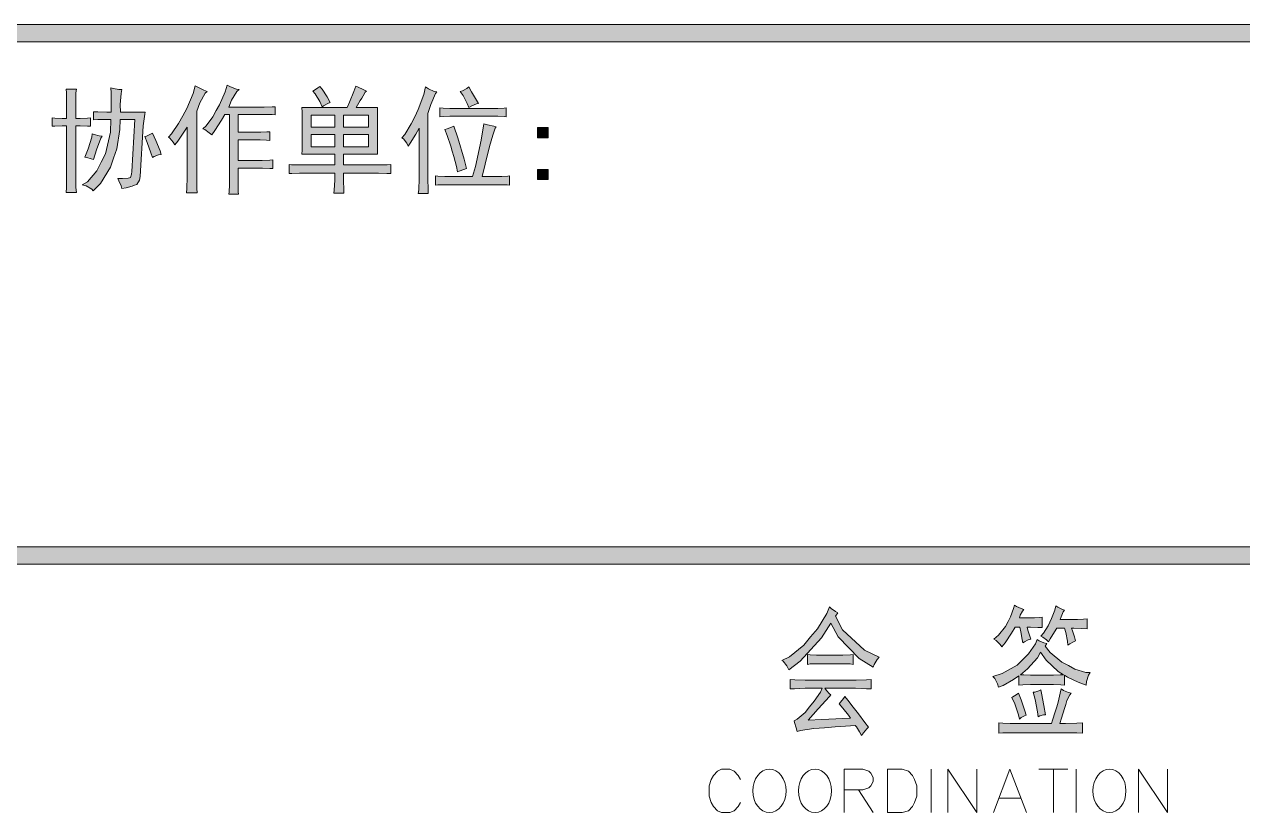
# Model space of a CAD drawing. Header units: millimetres. Extents: x -30643 to 86172, y -19411 to 63186.
# Drawn here: x 77469 to 81593, y 46107 to 48775 of the extents above; entities that cross this region are included whole.
import ezdxf

# ---------------------------------------------------------------- set-up
doc = ezdxf.new("R2010")
doc.units = ezdxf.units.MM

msp = doc.modelspace()

# ---------------------------------------------------------------- hatches: boundary and pattern name
h = msp.add_hatch(color=0)
h.dxf.hatch_style = 2
h.paths.add_polyline_path([(84204.9, 48775.1), (84204.9, 48716), (77346.8, 48716), (77346.8, 48775.1)])
h = msp.add_hatch(color=0)
h.dxf.hatch_style = 2
h.paths.add_polyline_path([(77612.1, 48456.4), (77612.1, 48493.7), (77611.4, 48542.9), (77610.7, 48555.6), (77645.2, 48555.6), (77643.8, 48542.9), (77643.1, 48493.7), (77643.1, 48456.4), (77657.8, 48456.4), (77682.5, 48457.8), (77693, 48458.5), (77693, 48430.3), (77682.5, 48431), (77657.8, 48431.7), (77643.1, 48431.7), (77643.1, 48262.1), (77643.1, 48251.6), (77643.8, 48223.4), (77645.2, 48206.6), (77610.7, 48206.6), (77611.4, 48223.4), (77612.1, 48251.6), (77612.1, 48262.1), (77612.1, 48431.7), (77597.3, 48431.7), (77572, 48431), (77562.8, 48430.3), (77562.8, 48458.5), (77572, 48457.8), (77597.3, 48456.4)])
h = msp.add_hatch(color=0)
h.dxf.hatch_style = 2
h.paths.add_polyline_path([(77763.4, 48478.2), (77763.4, 48502.8), (77762.7, 48543.6), (77762, 48559.8), (77770.4, 48557.7), (77789.4, 48554.9), (77799.3, 48554.2), (77796.5, 48541.5), (77793.7, 48503.5), (77794.4, 48478.2), (77878.1, 48478.2), (77876.7, 48471.1), (77873.2, 48447.9), (77871.8, 48431.7), (77861.2, 48260.7), (77859.1, 48248.1), (77850, 48233.3), (77842.2, 48230.5), (77834.5, 48227.7), (77813.4, 48222), (77799.3, 48219.2), (77796.5, 48229.1), (77789.4, 48246), (77785.2, 48253), (77801.4, 48253.7), (77821.1, 48255.1), (77824.6, 48255.8), (77828.1, 48256.5), (77832.4, 48267.8), (77833.1, 48277.6), (77843.6, 48453.5), (77793, 48453.5), (77792.2, 48419.1), (77781.7, 48353.6), (77771.1, 48322.7), (77761.3, 48291.7), (77726.8, 48236.1), (77702.2, 48211.5), (77697.3, 48217.1), (77679, 48228.4), (77664.9, 48232.6), (77682.5, 48242.4), (77714.8, 48279.7), (77729.6, 48308.6), (77744.4, 48336.7), (77760.6, 48409.9), (77762, 48453.5), (77747.2, 48453.5), (77718.4, 48452.8), (77703.6, 48452.1), (77703.6, 48479.6), (77718.4, 48478.9), (77748.6, 48478.2)])
h = msp.add_hatch(color=0)
h.dxf.hatch_style = 2
h.paths.add_polyline_path([(78087.8, 48547.8), (78080.8, 48542.2), (78063.2, 48509.1), (78052.6, 48481.7), (78052.6, 48284), (78052.6, 48259.3), (78053.3, 48219.9), (78054, 48205.1), (78018.1, 48205.1), (78018.8, 48219.2), (78020.2, 48257.9), (78020.2, 48282.6), (78020.2, 48427.5), (78009, 48409.9), (77988.6, 48379.7), (77978, 48367), (77972.4, 48376.1), (77961.1, 48389.5), (77956.9, 48393.7), (77966.8, 48404.3), (77990.7, 48440.2), (78005.5, 48465.5), (78019.5, 48490.1), (78040.6, 48541.5), (78047.7, 48567.5), (78056.1, 48562.6), (78076.5, 48552.1)])
h = msp.add_hatch(color=0)
h.dxf.hatch_style = 2
h.paths.add_polyline_path([(78196.2, 48554.2), (78188.4, 48547.8), (78170.8, 48518.3), (78161.7, 48495.1), (78263.7, 48495.1), (78280.6, 48495.1), (78308, 48495.8), (78317.9, 48496.5), (78317.9, 48469), (78308, 48469.7), (78280.6, 48470.4), (78263.7, 48470.4), (78192.6, 48470.4), (78192.6, 48410.6), (78256, 48410.6), (78269.3, 48410.6), (78290.5, 48411.3), (78299.6, 48412), (78299.6, 48382.5), (78289, 48383.2), (78267.9, 48383.9), (78256, 48383.9), (78192.6, 48383.9), (78192.6, 48314.9), (78259.5, 48314.9), (78274.3, 48314.9), (78300.3, 48315.6), (78310.2, 48316.3), (78310.2, 48286.8), (78300.3, 48287.5), (78275.7, 48288.2), (78260.9, 48288.2), (78192.6, 48288.2), (78192.6, 48259.3), (78192.6, 48237.5), (78193.3, 48208), (78194, 48200.2), (78161.7, 48200.2), (78162.4, 48208.7), (78163.8, 48231.9), (78163.8, 48246.7), (78163.8, 48470.4), (78148.3, 48470.4), (78136.3, 48450.7), (78113.8, 48415.5), (78103.3, 48401.5), (78094.8, 48408.5), (78080.1, 48419.1), (78073.7, 48421.2), (78085, 48431.7), (78106.8, 48462.7), (78118.8, 48483.1), (78130, 48502.8), (78149, 48546.4), (78156.1, 48569.7), (78167.3, 48564), (78187.7, 48556.3)])
h = msp.add_hatch(color=0)
h.paths.add_polyline_path([(78664.8, 48493.7), (78664.8, 48336), (78549.4, 48336), (78549.4, 48299.4), (78651.4, 48299.4), (78668.3, 48299.4), (78697.2, 48300.1), (78709.8, 48300.9), (78709.8, 48269.9), (78696.5, 48270.6), (78667.6, 48271.3), (78651.4, 48271.3), (78549.4, 48271.3), (78549.4, 48247.4), (78550.1, 48213.6), (78550.8, 48203.7), (78517, 48203.7), (78518.4, 48213.6), (78519.9, 48247.4), (78519.9, 48271.3), (78419.9, 48271.3), (78400.9, 48271.3), (78374.2, 48270.6), (78365.7, 48269.9), (78365.7, 48300.9), (78373.5, 48300.1), (78398.8, 48299.4), (78416.4, 48299.4), (78519.9, 48299.4), (78519.9, 48336), (78408.7, 48336), (78409.4, 48349.4), (78410.1, 48387.4), (78410.1, 48412), (78410.1, 48436.7), (78409.4, 48477.5), (78408.7, 48493.7), (78561.4, 48493.7), (78569.8, 48511.3), (78584.6, 48547.8), (78590.9, 48566.1), (78598.7, 48562.6), (78616.3, 48554.2), (78626.8, 48549.2), (78623.3, 48545.7), (78615.6, 48533.8), (78611.3, 48525.3), (78606.4, 48517.6), (78597.3, 48501.4), (78592.3, 48493.7)])
h.paths.add_polyline_path([(78633.8, 48360.7), (78633.8, 48402.9), (78549.4, 48402.9), (78549.4, 48360.7)])
h.paths.add_polyline_path([(78633.8, 48427.5), (78633.8, 48467.6), (78549.4, 48467.6), (78549.4, 48427.5)])
h.paths.add_polyline_path([(78519.9, 48360.7), (78519.9, 48402.9), (78439.6, 48402.9), (78439.6, 48360.7)])
h.paths.add_polyline_path([(78519.9, 48427.5), (78519.9, 48467.6), (78439.6, 48467.6), (78439.6, 48427.5)])
h = msp.add_hatch(color=0)
h.dxf.hatch_style = 2
h.paths.add_polyline_path([(78469.2, 48564.7), (78476.9, 48556.3), (78494.5, 48529.5), (78504.4, 48510.5), (78495.9, 48507), (78481.9, 48500), (78476.9, 48496.5), (78469.2, 48514.1), (78453.7, 48540.1), (78446, 48549.2), (78451.6, 48552.1), (78462.9, 48559.8)])
h = msp.add_hatch(color=0)
h.dxf.hatch_style = 2
h.paths.add_polyline_path([(78865.4, 48546.4), (78860.4, 48540.8), (78845, 48504.2), (78835.1, 48474), (78835.1, 48277.6), (78835.1, 48253), (78835.8, 48215), (78836.5, 48202.3), (78802.7, 48202.3), (78804.1, 48215.7), (78805.5, 48253), (78805.5, 48276.2), (78805.5, 48424), (78794.3, 48403.6), (78775.3, 48372.6), (78768.3, 48362.8), (78763.3, 48372.6), (78752.1, 48387.4), (78747.1, 48391.6), (78757, 48402.9), (78778.8, 48438.1), (78790.8, 48462.7), (78802.7, 48487.3), (78821, 48538), (78827.4, 48563.3), (78837.2, 48557), (78856.2, 48548.5)])
h = msp.add_hatch(color=0)
h.dxf.hatch_style = 2
h.paths.add_polyline_path([(78973.7, 48563.3), (78982.9, 48547.1), (78999.1, 48519), (79006.1, 48507.7), (78999.8, 48506.3), (78983.6, 48499.3), (78973.7, 48493.7), (78968.1, 48507.7), (78954, 48534.5), (78944.2, 48547.8), (78951.9, 48550.7), (78966.7, 48558.4)])
h = msp.add_hatch(color=0)
h.dxf.hatch_style = 2
h.paths.add_polyline_path([(79058.9, 48490.8), (79072.2, 48490.8), (79093.4, 48491.5), (79100.4, 48492.3), (79100.4, 48462.7), (79093.4, 48463.4), (79071.5, 48464.1), (79056.8, 48464.1), (78919.5, 48464.1), (78909, 48464.1), (78886.5, 48463.4), (78875.2, 48462.7), (78875.2, 48492.3), (78887.2, 48491.5), (78909.7, 48490.8), (78919.5, 48490.8)])
h = msp.add_hatch(color=0)
h.dxf.hatch_style = 2
h.paths.add_polyline_path([(79066.6, 48428.9), (79063.1, 48424), (79054.6, 48400.1), (79049.7, 48381.1), (79044.1, 48362.1), (79028.6, 48301.6), (79018.8, 48260.7), (79070.8, 48260.7), (79085.6, 48260.7), (79106, 48261.4), (79110.9, 48262.1), (79110.9, 48231.2), (79103.9, 48231.9), (79084.2, 48232.6), (79070.8, 48232.6), (78913.2, 48232.6), (78894.2, 48232.6), (78868.2, 48231.9), (78861.1, 48231.2), (78861.1, 48262.1), (78868.2, 48261.4), (78892.8, 48260.7), (78910.4, 48260.7), (78986.4, 48260.7), (78996.2, 48294.5), (79015.2, 48383.2), (79024.4, 48438.1), (79037.1, 48435.3), (79058.2, 48430.3)])
h = msp.add_hatch(color=0)
h.dxf.hatch_style = 2
h.paths.add_polyline_path([(78923.1, 48430.3), (78936.4, 48390.9), (78958.2, 48319.1), (78966, 48286.8), (78956.8, 48284), (78941.4, 48278.3), (78935, 48276.2), (78931.5, 48293.8), (78922.4, 48328.3), (78917.4, 48345.9), (78912.5, 48362.8), (78899.8, 48399.4), (78892.1, 48419.8), (78899.8, 48421.2), (78915.3, 48426.8)])
h = msp.add_hatch(color=0)
h.dxf.hatch_style = 2
h.paths.add_polyline_path([(79242.5, 48391.6), (79206.6, 48391.6), (79206.6, 48426.1), (79242.5, 48426.1)])
h = msp.add_hatch(color=0)
h.dxf.hatch_style = 2
h.paths.add_polyline_path([(77733.1, 48396.6), (77728.2, 48390.2), (77713.4, 48350.8), (77703.6, 48317.7), (77695.8, 48320.6), (77681.1, 48324.8), (77674, 48325.5), (77685.3, 48354.3), (77697.3, 48393.7), (77698.7, 48404.3), (77705, 48402.2), (77721.9, 48398)])
h = msp.add_hatch(color=0)
h.dxf.hatch_style = 2
h.paths.add_polyline_path([(77902.7, 48407.1), (77914, 48382.5), (77928.8, 48346.6), (77932.3, 48334.6), (77923.1, 48333.2), (77909.1, 48327.6), (77902.7, 48324.1), (77897.8, 48340.3), (77885.1, 48375.4), (77876.7, 48395.1), (77883, 48397.3), (77896.4, 48403.6)])
h = msp.add_hatch(color=0)
h.dxf.hatch_style = 2
h.paths.add_polyline_path([(79242.5, 48250.2), (79206.6, 48250.2), (79206.6, 48284), (79242.5, 48284)])
h = msp.add_hatch(color=0)
h.dxf.hatch_style = 2
h.paths.add_polyline_path([(84204.9, 47007.5), (84204.9, 46948.4), (77346.8, 46948.4), (77346.8, 47007.5)])
h = msp.add_hatch(color=0)
h.dxf.hatch_style = 2
h.paths.add_polyline_path([(80215, 46772.5), (80238.9, 46726), (80312.8, 46657.1), (80362.1, 46633.8), (80355.8, 46626.1), (80345.9, 46609.2), (80342.4, 46600.1), (80295.2, 46628.9), (80223.5, 46702.8), (80199.5, 46748.5), (80167.2, 46699.3), (80095.4, 46620.5), (80056.7, 46590.9), (80049.7, 46604.3), (80037.7, 46619.8), (80032.8, 46622.6), (80058.8, 46634.5), (80107.4, 46674.6), (80130.6, 46702.1), (80153.8, 46729.5), (80185.5, 46780.9), (80193.9, 46804.1), (80200.2, 46798.5), (80215, 46787.9), (80222.8, 46783.7)])
h = msp.add_hatch(color=0)
h.dxf.hatch_style = 2
h.paths.add_polyline_path([(80913.8, 46733.8), (80899.7, 46734.5), (80874.4, 46735.2), (80863.1, 46735.2), (80865.9, 46725.3), (80872.3, 46704.9), (80875.8, 46694.4), (80867.3, 46692.2), (80854, 46685.2), (80848.3, 46681.7), (80846.9, 46692.9), (80842, 46719.7), (80838.5, 46735.2), (80823, 46735.2), (80811, 46714.8), (80788.5, 46681.7), (80777.3, 46669), (80771.6, 46676.8), (80758.3, 46690.1), (80751.2, 46694.4), (80766.7, 46707.7), (80790.6, 46737.3), (80799.1, 46754.2), (80806.8, 46770.3), (80817.4, 46798.5), (80820.2, 46809.8), (80827.2, 46805.5), (80843.4, 46798.5), (80852.5, 46795), (80847.6, 46789.3), (80839.9, 46775.3), (80837.1, 46766.8), (80880, 46766.8), (80888.4, 46766.8), (80905.3, 46767.5), (80913.8, 46768.9)])
h = msp.add_hatch(color=0)
h.dxf.hatch_style = 2
h.paths.add_polyline_path([(81027.1, 46689.4), (81020.7, 46685.2), (81007.4, 46678.2), (81001, 46674.6), (80999.6, 46688), (80994, 46716.9), (80989.8, 46731.6), (80963.7, 46731.6), (80956, 46719), (80941.9, 46695.8), (80935.6, 46685.2), (80929.3, 46692.2), (80916.6, 46701.4), (80909.5, 46704.2), (80918.7, 46714.8), (80934.9, 46739.4), (80940.5, 46752.1), (80946.1, 46764.7), (80956.7, 46792.9), (80960.9, 46807.6), (80967.2, 46802.7), (80981.3, 46795.7), (80989.8, 46792.9), (80985.5, 46786.5), (80978.5, 46770.3), (80975.7, 46761.2), (81027.1, 46761.2), (81034.1, 46761.2), (81053.8, 46762.6), (81066.5, 46763.3), (81066.5, 46729.5), (81047.5, 46730.9), (81021.4, 46731.6), (81013.7, 46731.6), (81016.5, 46723.2), (81023.5, 46702.1)])
h = msp.add_hatch(color=0)
h.paths.add_polyline_path([(81063.7, 46538.8), (81036.2, 46549.4), (80999.6, 46566.3), (80989.8, 46572.6), (80989.8, 46538.8), (80977.1, 46540.2), (80953.2, 46540.9), (80941.2, 46540.9), (80887, 46540.9), (80874.4, 46540.9), (80849, 46540.2), (80835.7, 46538.8), (80835.7, 46570.5), (80816.7, 46557.8), (80782.2, 46538.1), (80766, 46531.8), (80763.2, 46543.1), (80754, 46561.4), (80747, 46568.4), (80778.7, 46578.2), (80830, 46606.4), (80849, 46625.4), (80868, 46644.4), (80892, 46678.2), (80896.9, 46692.9), (80903.9, 46689.4), (80920.1, 46682.4), (80930, 46679.6), (80924.3, 46670.4), (80941.9, 46649.3), (80981.3, 46616.2), (81003.1, 46605), (81025, 46593), (81062.2, 46581.8), (81077, 46581.8), (81071.4, 46572.6), (81064.4, 46550.8)])
h.paths.add_polyline_path([(80841.3, 46574), (80852.5, 46573.3), (80875.1, 46572.6), (80887, 46572.6), (80941.2, 46572.6), (80953.2, 46572.6), (80975.7, 46573.3), (80987, 46574), (80968, 46585.3), (80927.8, 46623.3), (80908.1, 46650), (80898.3, 46631.7), (80864.5, 46593.7)])
h = msp.add_hatch(color=0)
h.dxf.hatch_style = 2
h.paths.add_polyline_path([(80224.2, 46640.9), (80239.6, 46640.9), (80265, 46641.6), (80274.8, 46643), (80274.8, 46609.2), (80264.3, 46610.6), (80238.9, 46611.3), (80224.2, 46611.3), (80165.1, 46611.3), (80151.7, 46611.3), (80129.2, 46610.6), (80120, 46609.2), (80120, 46643), (80129.2, 46641.6), (80151, 46640.9), (80163.6, 46640.9)])
h = msp.add_hatch(color=0)
h.dxf.hatch_style = 2
h.paths.add_polyline_path([(80199.5, 46505.8), (80194.6, 46500.8), (80156.6, 46458.6), (80122.8, 46420.6), (80168.6, 46422.7), (80239.6, 46426.2), (80265, 46427.7), (80258.6, 46437.5), (80239.6, 46461.4), (80227, 46476.2), (80231.9, 46481.8), (80241.8, 46493.8), (80246.7, 46500.1), (80256.5, 46488.2), (80274.8, 46464.2), (80284, 46453), (80293.1, 46441.7), (80314.2, 46412.9), (80326.2, 46396.7), (80321.3, 46391.1), (80309.3, 46377), (80302.3, 46368.5), (80295.9, 46380.5), (80285.4, 46397.4), (80281.2, 46402.3), (80265.7, 46400.9), (80213.6, 46397.4), (80177.7, 46394.6), (80141.8, 46391.8), (80096.1, 46385.4), (80085.5, 46381.9), (80082, 46393.9), (80076.4, 46412.2), (80074.3, 46418.5), (80085.5, 46423.4), (80112.3, 46446.7), (80127.1, 46465.7), (80142.5, 46484.7), (80164.4, 46515.6), (80170, 46528.3), (80129.9, 46528.3), (80111.6, 46528.3), (80076.4, 46526.9), (80060.9, 46526.2), (80060.9, 46557.8), (80077.1, 46556.4), (80111.6, 46555.7), (80128.5, 46555.7), (80267.8, 46555.7), (80284.7, 46555.7), (80319.2, 46556.4), (80335.3, 46557.8), (80335.3, 46526.2), (80319.2, 46526.9), (80281.9, 46528.3), (80262.2, 46528.3), (80178.4, 46528.3), (80184.1, 46520.5), (80194.6, 46509.3)])
h = msp.add_hatch(color=0)
h.dxf.hatch_style = 2
h.paths.add_polyline_path([(80817.4, 46377.7), (80806.1, 46377.7), (80780.8, 46377), (80767.4, 46376.3), (80767.4, 46411.5), (80781.5, 46410.1), (80806.1, 46409.4), (80816, 46409.4), (80945.4, 46409.4), (80949.7, 46420.6), (80958.8, 46448.1), (80963.7, 46465), (80968.7, 46481.8), (80975.7, 46512.1), (80978.5, 46526.2), (80986.2, 46521.2), (81003.1, 46514.2), (81012.3, 46511.4), (81007.4, 46505.8), (80998.2, 46486.8), (80994, 46473.4), (80989.8, 46460), (80979.9, 46427.7), (80974.3, 46409.4), (80993.3, 46409.4), (81031.3, 46410.1), (81051, 46411.5), (81051, 46376.3), (81031.3, 46377), (81002.4, 46377.7), (80992.6, 46377.7)])
h = msp.add_hatch(color=0)
h.dxf.hatch_style = 2
h.paths.add_polyline_path([(80901.1, 46431.9), (80899, 46448.1), (80890.5, 46490.3), (80884.2, 46514.9), (80889.8, 46515.6), (80902.5, 46519.8), (80909.5, 46522.7), (80912.4, 46511.4), (80920.1, 46469.9), (80925.7, 46438.9), (80918.7, 46438.2), (80906.7, 46434.7)])
h = msp.add_hatch(color=0)
h.dxf.hatch_style = 2
h.paths.add_polyline_path([(80834.3, 46511.4), (80843.4, 46488.9), (80856.1, 46452.3), (80859.6, 46437.5), (80854, 46435.4), (80842.7, 46429.1), (80837.1, 46424.1), (80834.3, 46438.9), (80821.6, 46475.5), (80811.7, 46496.6), (80815.3, 46499.4), (80826.5, 46506.5)])

# ---------------------------------------------------------------- linework, layer by layer
at = {"color": 0, "lineweight": 0}
for points in [[(84204.9, 48775.1), (84204.9, 48716), (77346.8, 48716), (77346.8, 48775.1)], [(77612.1, 48456.4), (77612.1, 48493.7), (77611.4, 48542.9), (77610.7, 48555.6), (77645.2, 48555.6), (77643.8, 48542.9), (77643.1, 48493.7), (77643.1, 48456.4), (77657.8, 48456.4), (77682.5, 48457.8), (77693, 48458.5), (77693, 48430.3), (77682.5, 48431), (77657.8, 48431.7), (77643.1, 48431.7), (77643.1, 48262.1), (77643.1, 48251.6), (77643.8, 48223.4), (77645.2, 48206.6), (77610.7, 48206.6), (77611.4, 48223.4), (77612.1, 48251.6), (77612.1, 48262.1), (77612.1, 48431.7), (77597.3, 48431.7), (77572, 48431), (77562.8, 48430.3), (77562.8, 48458.5), (77572, 48457.8), (77597.3, 48456.4)], [(77763.4, 48478.2), (77763.4, 48502.8), (77762.7, 48543.6), (77762, 48559.8), (77770.4, 48557.7), (77789.4, 48554.9), (77799.3, 48554.2), (77796.5, 48541.5), (77793.7, 48503.5), (77794.4, 48478.2), (77878.1, 48478.2), (77876.7, 48471.1), (77873.2, 48447.9), (77871.8, 48431.7), (77861.2, 48260.7), (77859.1, 48248.1), (77850, 48233.3), (77842.2, 48230.5), (77834.5, 48227.7), (77813.4, 48222), (77799.3, 48219.2), (77796.5, 48229.1), (77789.4, 48246), (77785.2, 48253), (77801.4, 48253.7), (77821.1, 48255.1), (77824.6, 48255.8), (77828.1, 48256.5), (77832.4, 48267.8), (77833.1, 48277.6), (77843.6, 48453.5), (77793, 48453.5), (77792.2, 48419.1), (77781.7, 48353.6), (77771.1, 48322.7), (77761.3, 48291.7), (77726.8, 48236.1), (77702.2, 48211.5), (77697.3, 48217.1), (77679, 48228.4), (77664.9, 48232.6), (77682.5, 48242.4), (77714.8, 48279.7), (77729.6, 48308.6), (77744.4, 48336.7), (77760.6, 48409.9), (77762, 48453.5), (77747.2, 48453.5), (77718.4, 48452.8), (77703.6, 48452.1), (77703.6, 48479.6), (77718.4, 48478.9), (77748.6, 48478.2)], [(78087.8, 48547.8), (78080.8, 48542.2), (78063.2, 48509.1), (78052.6, 48481.7), (78052.6, 48284), (78052.6, 48259.3), (78053.3, 48219.9), (78054, 48205.1), (78018.1, 48205.1), (78018.8, 48219.2), (78020.2, 48257.9), (78020.2, 48282.6), (78020.2, 48427.5), (78009, 48409.9), (77988.6, 48379.7), (77978, 48367), (77972.4, 48376.1), (77961.1, 48389.5), (77956.9, 48393.7), (77966.8, 48404.3), (77990.7, 48440.2), (78005.5, 48465.5), (78019.5, 48490.1), (78040.6, 48541.5), (78047.7, 48567.5), (78056.1, 48562.6), (78076.5, 48552.1)], [(78196.2, 48554.2), (78188.4, 48547.8), (78170.8, 48518.3), (78161.7, 48495.1), (78263.7, 48495.1), (78280.6, 48495.1), (78308, 48495.8), (78317.9, 48496.5), (78317.9, 48469), (78308, 48469.7), (78280.6, 48470.4), (78263.7, 48470.4), (78192.6, 48470.4), (78192.6, 48410.6), (78256, 48410.6), (78269.3, 48410.6), (78290.5, 48411.3), (78299.6, 48412), (78299.6, 48382.5), (78289, 48383.2), (78267.9, 48383.9), (78256, 48383.9), (78192.6, 48383.9), (78192.6, 48314.9), (78259.5, 48314.9), (78274.3, 48314.9), (78300.3, 48315.6), (78310.2, 48316.3), (78310.2, 48286.8), (78300.3, 48287.5), (78275.7, 48288.2), (78260.9, 48288.2), (78192.6, 48288.2), (78192.6, 48259.3), (78192.6, 48237.5), (78193.3, 48208), (78194, 48200.2), (78161.7, 48200.2), (78162.4, 48208.7), (78163.8, 48231.9), (78163.8, 48246.7), (78163.8, 48470.4), (78148.3, 48470.4), (78136.3, 48450.7), (78113.8, 48415.5), (78103.3, 48401.5), (78094.8, 48408.5), (78080.1, 48419.1), (78073.7, 48421.2), (78085, 48431.7), (78106.8, 48462.7), (78118.8, 48483.1), (78130, 48502.8), (78149, 48546.4), (78156.1, 48569.7), (78167.3, 48564), (78187.7, 48556.3)], [(78664.8, 48493.7), (78664.8, 48336), (78549.4, 48336), (78549.4, 48299.4), (78651.4, 48299.4), (78668.3, 48299.4), (78697.2, 48300.1), (78709.8, 48300.9), (78709.8, 48269.9), (78696.5, 48270.6), (78667.6, 48271.3), (78651.4, 48271.3), (78549.4, 48271.3), (78549.4, 48247.4), (78550.1, 48213.6), (78550.8, 48203.7), (78517, 48203.7), (78518.4, 48213.6), (78519.9, 48247.4), (78519.9, 48271.3), (78419.9, 48271.3), (78400.9, 48271.3), (78374.2, 48270.6), (78365.7, 48269.9), (78365.7, 48300.9), (78373.5, 48300.1), (78398.8, 48299.4), (78416.4, 48299.4), (78519.9, 48299.4), (78519.9, 48336), (78408.7, 48336), (78409.4, 48349.4), (78410.1, 48387.4), (78410.1, 48412), (78410.1, 48436.7), (78409.4, 48477.5), (78408.7, 48493.7), (78561.4, 48493.7), (78569.8, 48511.3), (78584.6, 48547.8), (78590.9, 48566.1), (78598.7, 48562.6), (78616.3, 48554.2), (78626.8, 48549.2), (78623.3, 48545.7), (78615.6, 48533.8), (78611.3, 48525.3), (78606.4, 48517.6), (78597.3, 48501.4), (78592.3, 48493.7)], [(78469.2, 48564.7), (78476.9, 48556.3), (78494.5, 48529.5), (78504.4, 48510.5), (78495.9, 48507), (78481.9, 48500), (78476.9, 48496.5), (78469.2, 48514.1), (78453.7, 48540.1), (78446, 48549.2), (78451.6, 48552.1), (78462.9, 48559.8)], [(78865.4, 48546.4), (78860.4, 48540.8), (78845, 48504.2), (78835.1, 48474), (78835.1, 48277.6), (78835.1, 48253), (78835.8, 48215), (78836.5, 48202.3), (78802.7, 48202.3), (78804.1, 48215.7), (78805.5, 48253), (78805.5, 48276.2), (78805.5, 48424), (78794.3, 48403.6), (78775.3, 48372.6), (78768.3, 48362.8), (78763.3, 48372.6), (78752.1, 48387.4), (78747.1, 48391.6), (78757, 48402.9), (78778.8, 48438.1), (78790.8, 48462.7), (78802.7, 48487.3), (78821, 48538), (78827.4, 48563.3), (78837.2, 48557), (78856.2, 48548.5)], [(78973.7, 48563.3), (78982.9, 48547.1), (78999.1, 48519), (79006.1, 48507.7), (78999.8, 48506.3), (78983.6, 48499.3), (78973.7, 48493.7), (78968.1, 48507.7), (78954, 48534.5), (78944.2, 48547.8), (78951.9, 48550.7), (78966.7, 48558.4)], [(78519.9, 48427.5), (78519.9, 48467.6), (78439.6, 48467.6), (78439.6, 48427.5)], [(78633.8, 48427.5), (78633.8, 48467.6), (78549.4, 48467.6), (78549.4, 48427.5)], [(79058.9, 48490.8), (79072.2, 48490.8), (79093.4, 48491.5), (79100.4, 48492.3), (79100.4, 48462.7), (79093.4, 48463.4), (79071.5, 48464.1), (79056.8, 48464.1), (78919.5, 48464.1), (78909, 48464.1), (78886.5, 48463.4), (78875.2, 48462.7), (78875.2, 48492.3), (78887.2, 48491.5), (78909.7, 48490.8), (78919.5, 48490.8)], [(79066.6, 48428.9), (79063.1, 48424), (79054.6, 48400.1), (79049.7, 48381.1), (79044.1, 48362.1), (79028.6, 48301.6), (79018.8, 48260.7), (79070.8, 48260.7), (79085.6, 48260.7), (79106, 48261.4), (79110.9, 48262.1), (79110.9, 48231.2), (79103.9, 48231.9), (79084.2, 48232.6), (79070.8, 48232.6), (78913.2, 48232.6), (78894.2, 48232.6), (78868.2, 48231.9), (78861.1, 48231.2), (78861.1, 48262.1), (78868.2, 48261.4), (78892.8, 48260.7), (78910.4, 48260.7), (78986.4, 48260.7), (78996.2, 48294.5), (79015.2, 48383.2), (79024.4, 48438.1), (79037.1, 48435.3), (79058.2, 48430.3)], [(78923.1, 48430.3), (78936.4, 48390.9), (78958.2, 48319.1), (78966, 48286.8), (78956.8, 48284), (78941.4, 48278.3), (78935, 48276.2), (78931.5, 48293.8), (78922.4, 48328.3), (78917.4, 48345.9), (78912.5, 48362.8), (78899.8, 48399.4), (78892.1, 48419.8), (78899.8, 48421.2), (78915.3, 48426.8)], [(79242.5, 48391.6), (79206.6, 48391.6), (79206.6, 48426.1), (79242.5, 48426.1)], [(77733.1, 48396.6), (77728.2, 48390.2), (77713.4, 48350.8), (77703.6, 48317.7), (77695.8, 48320.6), (77681.1, 48324.8), (77674, 48325.5), (77685.3, 48354.3), (77697.3, 48393.7), (77698.7, 48404.3), (77705, 48402.2), (77721.9, 48398)], [(77902.7, 48407.1), (77914, 48382.5), (77928.8, 48346.6), (77932.3, 48334.6), (77923.1, 48333.2), (77909.1, 48327.6), (77902.7, 48324.1), (77897.8, 48340.3), (77885.1, 48375.4), (77876.7, 48395.1), (77883, 48397.3), (77896.4, 48403.6)], [(78519.9, 48360.7), (78519.9, 48402.9), (78439.6, 48402.9), (78439.6, 48360.7)], [(78633.8, 48360.7), (78633.8, 48402.9), (78549.4, 48402.9), (78549.4, 48360.7)], [(79242.5, 48250.2), (79206.6, 48250.2), (79206.6, 48284), (79242.5, 48284)], [(84204.9, 47007.5), (84204.9, 46948.4), (77346.8, 46948.4), (77346.8, 47007.5)], [(80215, 46772.5), (80238.9, 46726), (80312.8, 46657.1), (80362.1, 46633.8), (80355.8, 46626.1), (80345.9, 46609.2), (80342.4, 46600.1), (80295.2, 46628.9), (80223.5, 46702.8), (80199.5, 46748.5), (80167.2, 46699.3), (80095.4, 46620.5), (80056.7, 46590.9), (80049.7, 46604.3), (80037.7, 46619.8), (80032.8, 46622.6), (80058.8, 46634.5), (80107.4, 46674.6), (80130.6, 46702.1), (80153.8, 46729.5), (80185.5, 46780.9), (80193.9, 46804.1), (80200.2, 46798.5), (80215, 46787.9), (80222.8, 46783.7)], [(80913.8, 46733.8), (80899.7, 46734.5), (80874.4, 46735.2), (80863.1, 46735.2), (80865.9, 46725.3), (80872.3, 46704.9), (80875.8, 46694.4), (80867.3, 46692.2), (80854, 46685.2), (80848.3, 46681.7), (80846.9, 46692.9), (80842, 46719.7), (80838.5, 46735.2), (80823, 46735.2), (80811, 46714.8), (80788.5, 46681.7), (80777.3, 46669), (80771.6, 46676.8), (80758.3, 46690.1), (80751.2, 46694.4), (80766.7, 46707.7), (80790.6, 46737.3), (80799.1, 46754.2), (80806.8, 46770.3), (80817.4, 46798.5), (80820.2, 46809.8), (80827.2, 46805.5), (80843.4, 46798.5), (80852.5, 46795), (80847.6, 46789.3), (80839.9, 46775.3), (80837.1, 46766.8), (80880, 46766.8), (80888.4, 46766.8), (80905.3, 46767.5), (80913.8, 46768.9)], [(81027.1, 46689.4), (81020.7, 46685.2), (81007.4, 46678.2), (81001, 46674.6), (80999.6, 46688), (80994, 46716.9), (80989.8, 46731.6), (80963.7, 46731.6), (80956, 46719), (80941.9, 46695.8), (80935.6, 46685.2), (80929.3, 46692.2), (80916.6, 46701.4), (80909.5, 46704.2), (80918.7, 46714.8), (80934.9, 46739.4), (80940.5, 46752.1), (80946.1, 46764.7), (80956.7, 46792.9), (80960.9, 46807.6), (80967.2, 46802.7), (80981.3, 46795.7), (80989.8, 46792.9), (80985.5, 46786.5), (80978.5, 46770.3), (80975.7, 46761.2), (81027.1, 46761.2), (81034.1, 46761.2), (81053.8, 46762.6), (81066.5, 46763.3), (81066.5, 46729.5), (81047.5, 46730.9), (81021.4, 46731.6), (81013.7, 46731.6), (81016.5, 46723.2), (81023.5, 46702.1)], [(81063.7, 46538.8), (81036.2, 46549.4), (80999.6, 46566.3), (80989.8, 46572.6), (80989.8, 46538.8), (80977.1, 46540.2), (80953.2, 46540.9), (80941.2, 46540.9), (80887, 46540.9), (80874.4, 46540.9), (80849, 46540.2), (80835.7, 46538.8), (80835.7, 46570.5), (80816.7, 46557.8), (80782.2, 46538.1), (80766, 46531.8), (80763.2, 46543.1), (80754, 46561.4), (80747, 46568.4), (80778.7, 46578.2), (80830, 46606.4), (80849, 46625.4), (80868, 46644.4), (80892, 46678.2), (80896.9, 46692.9), (80903.9, 46689.4), (80920.1, 46682.4), (80930, 46679.6), (80924.3, 46670.4), (80941.9, 46649.3), (80981.3, 46616.2), (81003.1, 46605), (81025, 46593), (81062.2, 46581.8), (81077, 46581.8), (81071.4, 46572.6), (81064.4, 46550.8)], [(80224.2, 46640.9), (80239.6, 46640.9), (80265, 46641.6), (80274.8, 46643), (80274.8, 46609.2), (80264.3, 46610.6), (80238.9, 46611.3), (80224.2, 46611.3), (80165.1, 46611.3), (80151.7, 46611.3), (80129.2, 46610.6), (80120, 46609.2), (80120, 46643), (80129.2, 46641.6), (80151, 46640.9), (80163.6, 46640.9)], [(80841.3, 46574), (80852.5, 46573.3), (80875.1, 46572.6), (80887, 46572.6), (80941.2, 46572.6), (80953.2, 46572.6), (80975.7, 46573.3), (80987, 46574), (80968, 46585.3), (80927.8, 46623.3), (80908.1, 46650), (80898.3, 46631.7), (80864.5, 46593.7)], [(80199.5, 46505.8), (80194.6, 46500.8), (80156.6, 46458.6), (80122.8, 46420.6), (80168.6, 46422.7), (80239.6, 46426.2), (80265, 46427.7), (80258.6, 46437.5), (80239.6, 46461.4), (80227, 46476.2), (80231.9, 46481.8), (80241.8, 46493.8), (80246.7, 46500.1), (80256.5, 46488.2), (80274.8, 46464.2), (80284, 46453), (80293.1, 46441.7), (80314.2, 46412.9), (80326.2, 46396.7), (80321.3, 46391.1), (80309.3, 46377), (80302.3, 46368.5), (80295.9, 46380.5), (80285.4, 46397.4), (80281.2, 46402.3), (80265.7, 46400.9), (80213.6, 46397.4), (80177.7, 46394.6), (80141.8, 46391.8), (80096.1, 46385.4), (80085.5, 46381.9), (80082, 46393.9), (80076.4, 46412.2), (80074.3, 46418.5), (80085.5, 46423.4), (80112.3, 46446.7), (80127.1, 46465.7), (80142.5, 46484.7), (80164.4, 46515.6), (80170, 46528.3), (80129.9, 46528.3), (80111.6, 46528.3), (80076.4, 46526.9), (80060.9, 46526.2), (80060.9, 46557.8), (80077.1, 46556.4), (80111.6, 46555.7), (80128.5, 46555.7), (80267.8, 46555.7), (80284.7, 46555.7), (80319.2, 46556.4), (80335.3, 46557.8), (80335.3, 46526.2), (80319.2, 46526.9), (80281.9, 46528.3), (80262.2, 46528.3), (80178.4, 46528.3), (80184.1, 46520.5), (80194.6, 46509.3)], [(80817.4, 46377.7), (80806.1, 46377.7), (80780.8, 46377), (80767.4, 46376.3), (80767.4, 46411.5), (80781.5, 46410.1), (80806.1, 46409.4), (80816, 46409.4), (80945.4, 46409.4), (80949.7, 46420.6), (80958.8, 46448.1), (80963.7, 46465), (80968.7, 46481.8), (80975.7, 46512.1), (80978.5, 46526.2), (80986.2, 46521.2), (81003.1, 46514.2), (81012.3, 46511.4), (81007.4, 46505.8), (80998.2, 46486.8), (80994, 46473.4), (80989.8, 46460), (80979.9, 46427.7), (80974.3, 46409.4), (80993.3, 46409.4), (81031.3, 46410.1), (81051, 46411.5), (81051, 46376.3), (81031.3, 46377), (81002.4, 46377.7), (80992.6, 46377.7)], [(80901.1, 46431.9), (80899, 46448.1), (80890.5, 46490.3), (80884.2, 46514.9), (80889.8, 46515.6), (80902.5, 46519.8), (80909.5, 46522.7), (80912.4, 46511.4), (80920.1, 46469.9), (80925.7, 46438.9), (80918.7, 46438.2), (80906.7, 46434.7)], [(80834.3, 46511.4), (80843.4, 46488.9), (80856.1, 46452.3), (80859.6, 46437.5), (80854, 46435.4), (80842.7, 46429.1), (80837.1, 46424.1), (80834.3, 46438.9), (80821.6, 46475.5), (80811.7, 46496.6), (80815.3, 46499.4), (80826.5, 46506.5)], [(80390.9, 46107.5), (80390.9, 46254.6), (80440.2, 46254.6), (80461.3, 46247.5), (80475.4, 46233.4), (80482.4, 46219.4), (80489.5, 46198.3), (80489.5, 46163.1), (80482.4, 46142), (80475.4, 46127.9), (80461.3, 46113.8), (80440.2, 46107.5)]]:
    msp.add_lwpolyline(points, close=True, dxfattribs=at)
for points in [[(79892.7, 46219.4), (79885.7, 46233.4), (79871.6, 46247.5), (79857.5, 46254.6), (79829.4, 46254.6), (79815.3, 46247.5), (79801.3, 46233.4), (79794.2, 46219.4), (79787.2, 46198.3), (79787.2, 46163.1), (79794.2, 46142), (79801.3, 46127.9), (79815.3, 46113.8), (79829.4, 46107.5), (79857.5, 46107.5), (79871.6, 46113.8), (79885.7, 46127.9), (79892.7, 46142)], [(80243.9, 46107.5), (80243.9, 46254.6), (80307.2, 46254.6), (80327.6, 46247.5), (80334.6, 46240.5), (80341.7, 46226.4), (80341.7, 46212.3), (80334.6, 46198.3), (80327.6, 46191.2), (80307.2, 46184.2), (80243.9, 46184.2)], [(80538.7, 46107.5), (80538.7, 46254.6)], [(80595, 46107.5), (80595, 46254.6), (80692.8, 46107.5), (80692.8, 46254.6)], [(80749.1, 46107.5), (80805.4, 46254.6), (80861.7, 46107.5)], [(80903.2, 46254.6), (81001.7, 46254.6)], [(80952.5, 46254.6), (80952.5, 46107.5)], [(81029.9, 46107.5), (81029.9, 46254.6)], [(81240.3, 46107.5), (81240.3, 46254.6), (81338.8, 46107.5), (81338.8, 46254.6)], [(80293.1, 46184.2), (80341.7, 46107.5)], [(80770.2, 46156), (80840.6, 46156)]]:
    msp.add_lwpolyline(points, dxfattribs=at)
for centre, ratio in [((79991.2, 46181), 0.76555), ((80145.4, 46181), 0.76555), ((81142.1, 46181), 0.760766)]:
    msp.add_ellipse(centre, major_axis=(0, 73.5), ratio=ratio, start_param=0, end_param=6.283185, dxfattribs=at)

doc.saveas('drawing.dxf')
